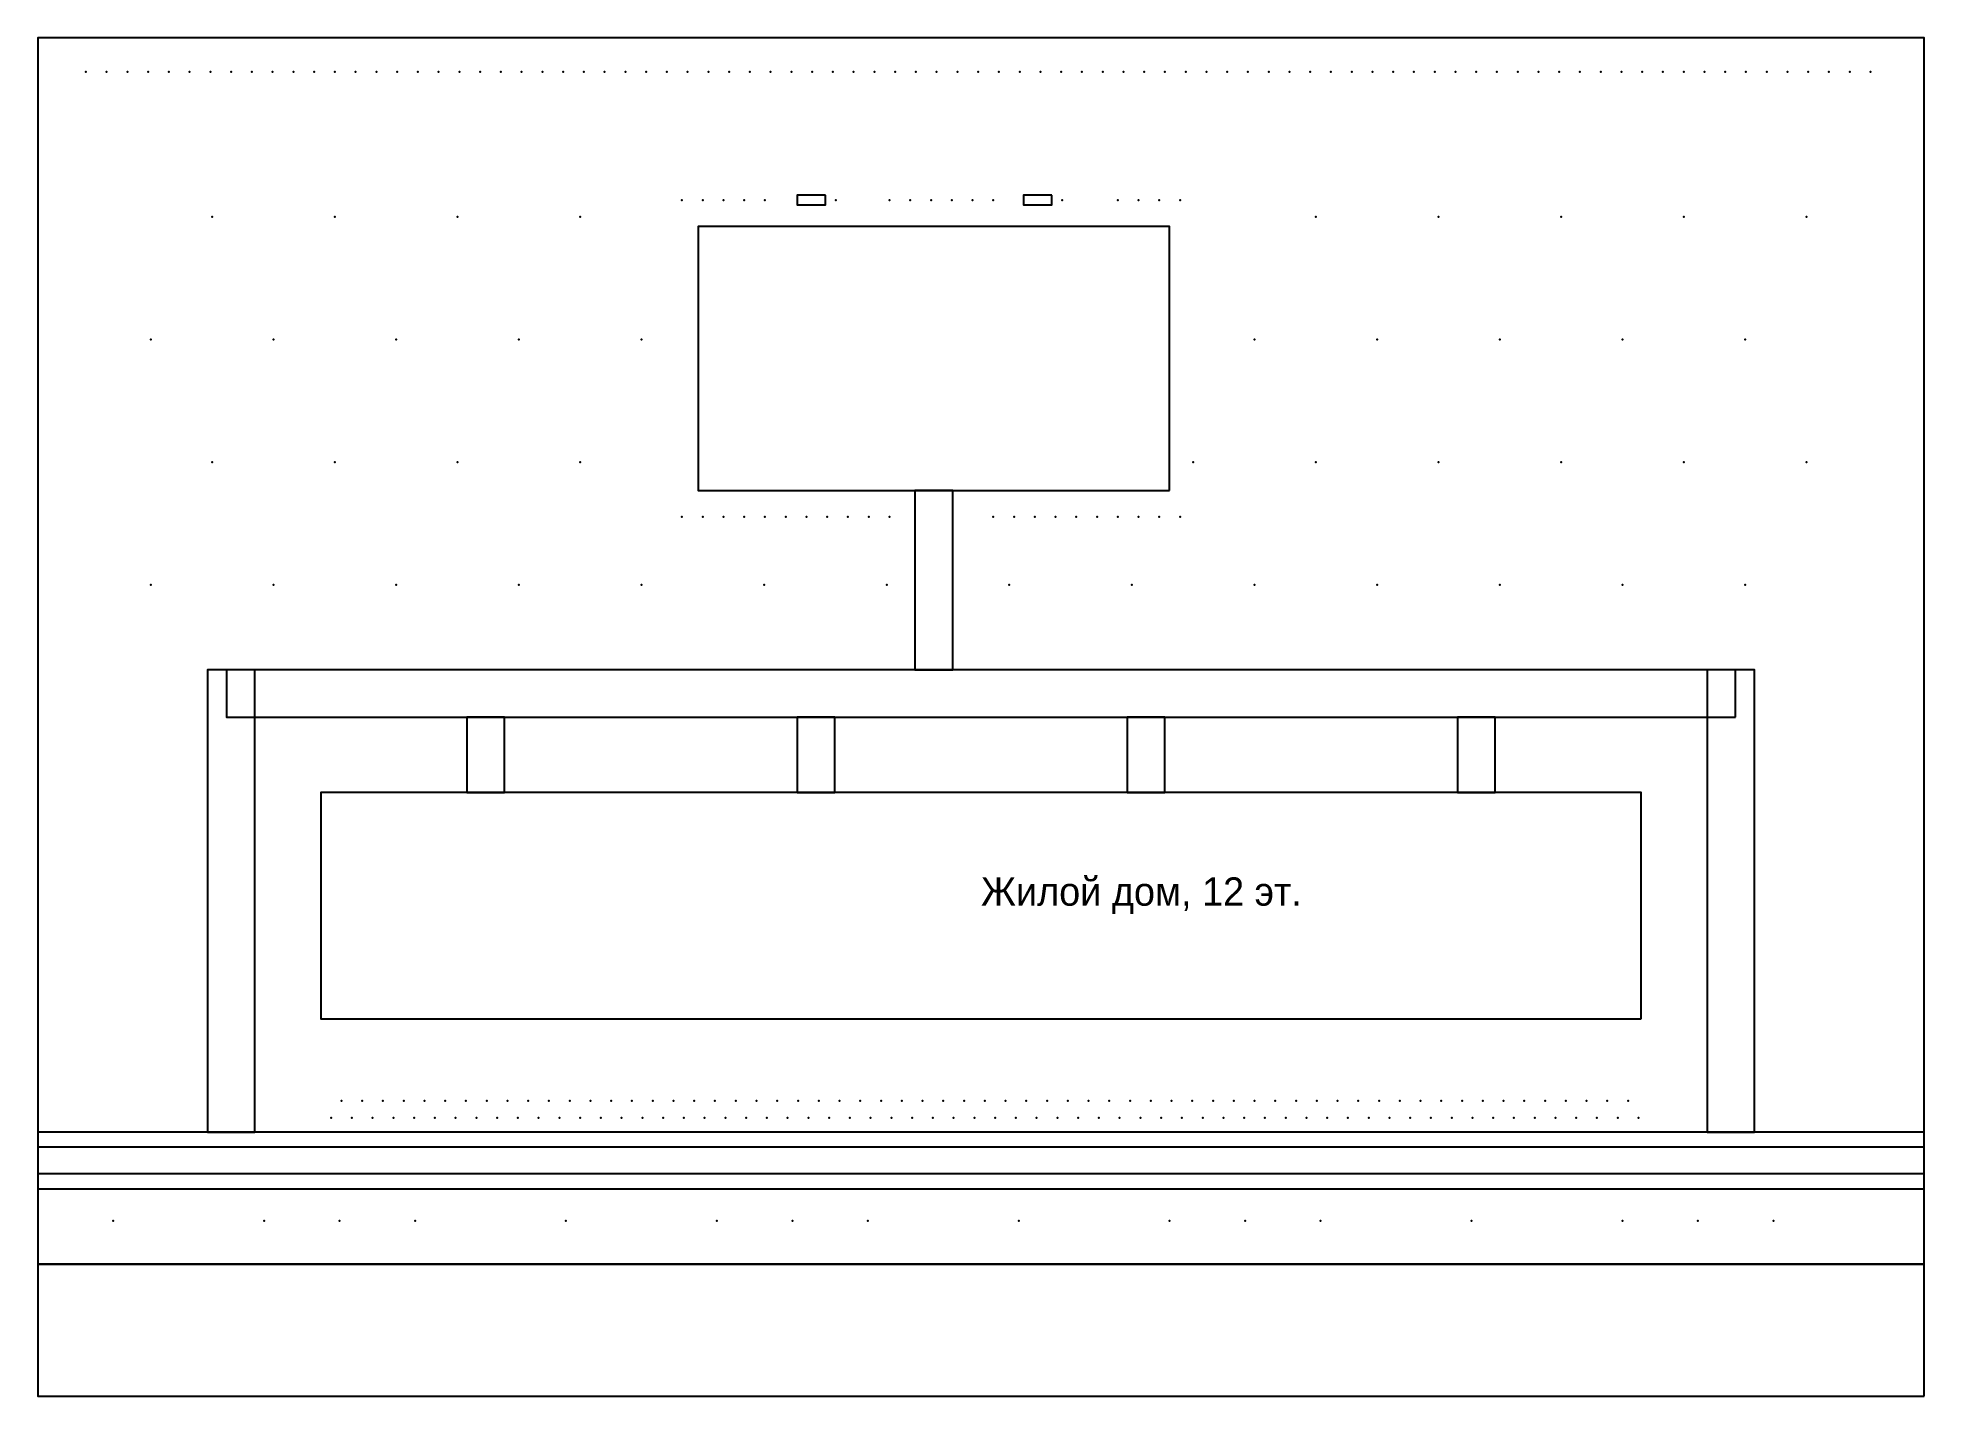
# Model space of a CAD drawing. Header units: metres. Extents: x 0 to 100, y 0 to 72.
import ezdxf

# ---------------------------------------------------------------- set-up
doc = ezdxf.new("R2010")
doc.units = ezdxf.units.M
for name, color, linetype in [('BENCH', 30, 'Continuous'), ('BUILDINGS_FOOTPRINT', 1, 'Continuous'), ('CURB', 9, 'Continuous'), ('ENTRANCE', 2, 'Continuous'), ('GRASS', 84, 'Continuous'), ('LABELS', 7, 'Continuous'), ('LAMPS', 2, 'Continuous'), ('PATH_ENTRANCE_4', 9, 'Continuous'), ('PATH_ENTRANCE_5', 9, 'Continuous'), ('PATH_ENTRANCE_6', 9, 'Continuous'), ('PATH_ENTRANCE_7', 9, 'Continuous'), ('PATH_PASSAGE_E', 9, 'Continuous'), ('PATH_PASSAGE_W', 9, 'Continuous'), ('PATH_SIDEWALK', 9, 'Continuous'), ('PATH_TO_PLAYGROUND', 9, 'Continuous'), ('PATH_YARD', 9, 'Continuous'), ('PLAYGROUND', 9, 'Continuous'), ('ROAD_STREET', 9, 'Continuous'), ('TERRITORY_BOUNDARY', 8, 'Continuous'), ('URN', 2, 'Continuous'), ('WATER_SUPPLY', 9, 'Continuous'), ('БЕРЕЗА ПОВИСЛАЯ', 3, 'Continuous'), ('КИЗИЛЬНИК БЛЕСТЯЩИЙ', 3, 'Continuous'), ('КЛЕН ОСТРОЛИСТНЫЙ', 3, 'Continuous'), ('ЛИПА МЕЛКОЛИСТНАЯ', 3, 'Continuous'), ('СПИРЕЯ ЯПОНСКАЯ', 3, 'Continuous')]:
    doc.layers.add(name, color=color, linetype=linetype)

# ---------------------------------------------------------------- blocks, each defined once
blk = doc.blocks.new('BENCH_BLOCK')
blk.add_lwpolyline([(-0.75, -0.25), (0.75, -0.25), (0.75, 0.25), (-0.75, 0.25)], close=True)

msp = doc.modelspace()

# ---------------------------------------------------------------- linework, layer by layer
at = {"layer": 'BUILDINGS_FOOTPRINT'}
msp.add_lwpolyline([(85, 20), (85, 32), (15, 32), (15, 20)], close=True, dxfattribs=at)
at = {"layer": 'CURB'}
for points in [[(0, 11), (100, 11)], [(0, 7), (100, 7)]]:
    msp.add_lwpolyline(points, dxfattribs=at)
at = {"layer": 'ENTRANCE'}
for p in [(23.75, 32), (41.25, 32), (58.75, 32), (76.25, 32)]:
    msp.add_point(p, dxfattribs=at)
at = {"layer": 'GRASS'}
msp.add_lwpolyline([(100, 0), (100, 72), (0, 72), (0, 0)], close=True, dxfattribs=at)
at = {"layer": 'LAMPS'}
for p in [(16, 9.3), (40, 9.3), (64, 9.3), (88, 9.3)]:
    msp.add_point(p, dxfattribs=at)
at = {"layer": 'PATH_ENTRANCE_4'}
msp.add_lwpolyline([(24.75, 32), (24.75, 36), (22.75, 36), (22.75, 32)], close=True, dxfattribs=at)
at = {"layer": 'PATH_ENTRANCE_5'}
msp.add_lwpolyline([(42.25, 32), (42.25, 36), (40.25, 36), (40.25, 32)], close=True, dxfattribs=at)
at = {"layer": 'PATH_ENTRANCE_6'}
msp.add_lwpolyline([(59.75, 32), (59.75, 36), (57.75, 36), (57.75, 32)], close=True, dxfattribs=at)
at = {"layer": 'PATH_ENTRANCE_7'}
msp.add_lwpolyline([(77.25, 32), (77.25, 36), (75.25, 36), (75.25, 32)], close=True, dxfattribs=at)
at = {"layer": 'PATH_PASSAGE_E'}
msp.add_lwpolyline([(91, 14), (91, 38.5), (88.5, 38.5), (88.5, 14)], close=True, dxfattribs=at)
at = {"layer": 'PATH_PASSAGE_W'}
msp.add_lwpolyline([(11.5, 14), (11.5, 38.5), (9, 38.5), (9, 14)], close=True, dxfattribs=at)
at = {"layer": 'PATH_SIDEWALK'}
msp.add_lwpolyline([(100, 11), (100, 14), (0, 14), (0, 11)], close=True, dxfattribs=at)
at = {"layer": 'PATH_TO_PLAYGROUND'}
msp.add_lwpolyline([(48.5, 38.5), (48.5, 48), (46.5, 48), (46.5, 38.5)], close=True, dxfattribs=at)
at = {"layer": 'PATH_YARD'}
msp.add_lwpolyline([(90, 36), (90, 38.5), (10, 38.5), (10, 36)], close=True, dxfattribs=at)
at = {"layer": 'PLAYGROUND'}
msp.add_lwpolyline([(60, 48), (60, 62), (35, 62), (35, 48)], close=True, dxfattribs=at)
at = {"layer": 'ROAD_STREET'}
msp.add_lwpolyline([(100, 0), (100, 7), (0, 7), (0, 0)], close=True, dxfattribs=at)
at = {"layer": 'TERRITORY_BOUNDARY'}
msp.add_lwpolyline([(100, 0), (100, 72), (0, 72), (0, 0)], close=True, dxfattribs=at)
at = {"layer": 'URN'}
for p in [(42.3, 63.4), (54.3, 63.4)]:
    msp.add_point(p, dxfattribs=at)
at = {"layer": 'WATER_SUPPLY'}
msp.add_lwpolyline([(100, 11.8), (100, 13.2), (0, 13.2), (0, 11.8)], close=True, dxfattribs=at)
at = {"layer": 'БЕРЕЗА ПОВИСЛАЯ'}
for p in [(9.25, 62.5), (28.75, 62.5), (67.75, 62.5), (87.25, 62.5), (12.5, 56), (32, 56), (71, 56), (90.5, 56), (22.25, 49.5), (61.25, 49.5), (80.75, 49.5), (6, 43), (25.5, 43), (45, 43), (64.5, 43), (84, 43)]:
    msp.add_point(p, dxfattribs=at)
at = {"layer": 'КИЗИЛЬНИК БЛЕСТЯЩИЙ'}
for p in [(2.55, 70.2), (3.65, 70.2), (4.75, 70.2), (5.85, 70.2), (6.95, 70.2), (8.05, 70.2), (9.15, 70.2), (10.25, 70.2), (11.35, 70.2), (12.45, 70.2), (13.55, 70.2), (14.65, 70.2), (15.75, 70.2), (16.85, 70.2), (17.95, 70.2), (19.05, 70.2), (20.15, 70.2), (21.25, 70.2), (22.35, 70.2), (23.45, 70.2), (24.55, 70.2), (25.65, 70.2), (26.75, 70.2), (27.85, 70.2), (28.95, 70.2), (30.05, 70.2), (31.15, 70.2), (32.25, 70.2), (33.35, 70.2), (34.45, 70.2), (35.55, 70.2), (36.65, 70.2), (37.75, 70.2), (38.85, 70.2), (39.95, 70.2), (41.05, 70.2), (42.15, 70.2), (43.25, 70.2), (44.35, 70.2), (45.45, 70.2), (46.55, 70.2), (47.65, 70.2), (48.75, 70.2), (49.85, 70.2), (50.95, 70.2), (52.05, 70.2), (53.15, 70.2), (54.25, 70.2), (55.35, 70.2), (56.45, 70.2), (57.55, 70.2), (58.65, 70.2), (59.75, 70.2), (60.85, 70.2), (61.95, 70.2), (63.05, 70.2), (64.15, 70.2), (65.25, 70.2), (66.35, 70.2), (67.45, 70.2), (68.55, 70.2), (69.65, 70.2), (70.75, 70.2), (71.85, 70.2), (72.95, 70.2), (74.05, 70.2), (75.15, 70.2), (76.25, 70.2), (77.35, 70.2), (78.45, 70.2), (79.55, 70.2), (80.65, 70.2), (81.75, 70.2), (82.85, 70.2), (83.95, 70.2), (85.05, 70.2), (86.15, 70.2), (87.25, 70.2), (88.35, 70.2), (89.45, 70.2), (90.55, 70.2), (91.65, 70.2), (92.75, 70.2), (93.85, 70.2), (94.95, 70.2), (96.05, 70.2), (97.15, 70.2), (16.1, 15.65), (17.2, 15.65), (18.3, 15.65), (19.4, 15.65), (20.5, 15.65), (21.6, 15.65), (22.7, 15.65), (23.8, 15.65), (24.9, 15.65), (26, 15.65), (27.1, 15.65), (28.2, 15.65), (29.3, 15.65), (30.4, 15.65), (31.5, 15.65), (32.6, 15.65), (33.7, 15.65), (34.8, 15.65), (35.9, 15.65), (37, 15.65), (38.1, 15.65), (39.2, 15.65), (40.3, 15.65), (41.4, 15.65), (42.5, 15.65), (43.6, 15.65), (44.7, 15.65), (45.8, 15.65), (46.9, 15.65), (48, 15.65), (49.1, 15.65), (50.2, 15.65), (51.3, 15.65), (52.4, 15.65), (53.5, 15.65), (54.6, 15.65), (55.7, 15.65), (56.8, 15.65), (57.9, 15.65), (59, 15.65), (60.1, 15.65), (61.2, 15.65), (62.3, 15.65), (63.4, 15.65), (64.5, 15.65), (65.6, 15.65), (66.7, 15.65), (67.8, 15.65), (68.9, 15.65), (70, 15.65), (71.1, 15.65), (72.2, 15.65), (73.3, 15.65), (74.4, 15.65), (75.5, 15.65), (76.6, 15.65), (77.7, 15.65), (78.8, 15.65), (79.9, 15.65), (81, 15.65), (82.1, 15.65), (83.2, 15.65), (84.3, 15.65), (15.55, 14.75), (16.65, 14.75), (17.75, 14.75), (18.85, 14.75), (19.95, 14.75), (21.05, 14.75), (22.15, 14.75), (23.25, 14.75), (24.35, 14.75), (25.45, 14.75), (26.55, 14.75), (27.65, 14.75), (28.75, 14.75), (29.85, 14.75), (30.95, 14.75), (32.05, 14.75), (33.15, 14.75), (34.25, 14.75), (35.35, 14.75), (36.45, 14.75), (37.55, 14.75), (38.65, 14.75), (39.75, 14.75), (40.85, 14.75), (41.95, 14.75), (43.05, 14.75), (44.15, 14.75), (45.25, 14.75), (46.35, 14.75), (47.45, 14.75), (48.55, 14.75), (49.65, 14.75), (50.75, 14.75), (51.85, 14.75), (52.95, 14.75), (54.05, 14.75), (55.15, 14.75), (56.25, 14.75), (57.35, 14.75), (58.45, 14.75), (59.55, 14.75), (60.65, 14.75), (61.75, 14.75), (62.85, 14.75), (63.95, 14.75), (65.05, 14.75), (66.15, 14.75), (67.25, 14.75), (68.35, 14.75), (69.45, 14.75), (70.55, 14.75), (71.65, 14.75), (72.75, 14.75), (73.85, 14.75), (74.95, 14.75), (76.05, 14.75), (77.15, 14.75), (78.25, 14.75), (79.35, 14.75), (80.45, 14.75), (81.55, 14.75), (82.65, 14.75), (83.75, 14.75), (84.85, 14.75)]:
    msp.add_point(p, dxfattribs=at)
at = {"layer": 'КЛЕН ОСТРОЛИСТНЫЙ'}
for p in [(15.75, 62.5), (74.25, 62.5), (93.75, 62.5), (19, 56), (77.5, 56), (9.25, 49.5), (28.75, 49.5), (67.75, 49.5), (87.25, 49.5), (12.5, 43), (32, 43), (51.5, 43), (71, 43), (90.5, 43)]:
    msp.add_point(p, dxfattribs=at)
at = {"layer": 'ЛИПА МЕЛКОЛИСТНАЯ'}
for p in [(22.25, 62.5), (80.75, 62.5), (6, 56), (25.5, 56), (64.5, 56), (84, 56), (15.75, 49.5), (74.25, 49.5), (93.75, 49.5), (19, 43), (38.5, 43), (58, 43), (77.5, 43), (4, 9.3), (12, 9.3), (20, 9.3), (28, 9.3), (36, 9.3), (44, 9.3), (52, 9.3), (60, 9.3), (68, 9.3), (76, 9.3), (84, 9.3), (92, 9.3)]:
    msp.add_point(p, dxfattribs=at)
at = {"layer": 'СПИРЕЯ ЯПОНСКАЯ'}
for p in [(34.15, 63.4), (35.25, 63.4), (36.35, 63.4), (37.45, 63.4), (38.55, 63.4), (45.15, 63.4), (46.25, 63.4), (47.35, 63.4), (48.45, 63.4), (49.55, 63.4), (50.65, 63.4), (57.25, 63.4), (58.35, 63.4), (59.45, 63.4), (60.55, 63.4), (34.15, 46.6), (35.25, 46.6), (36.35, 46.6), (37.45, 46.6), (38.55, 46.6), (39.65, 46.6), (40.75, 46.6), (41.85, 46.6), (42.95, 46.6), (44.05, 46.6), (45.15, 46.6), (50.65, 46.6), (51.75, 46.6), (52.85, 46.6), (53.95, 46.6), (55.05, 46.6), (56.15, 46.6), (57.25, 46.6), (58.35, 46.6), (59.45, 46.6), (60.55, 46.6)]:
    msp.add_point(p, dxfattribs=at)

# ---------------------------------------------------------------- block references
at = {"layer": 'BENCH', "rotation": 180}
for p in [(41, 63.4), (53, 63.4)]:
    msp.add_blockref('BENCH_BLOCK', p, dxfattribs=at)

# ---------------------------------------------------------------- texts
at = {"layer": 'LABELS'}
msp.add_text('Жилой дом, 12 эт.', height=1.5, dxfattribs=at).set_placement((50, 26))

doc.saveas('drawing.dxf')
